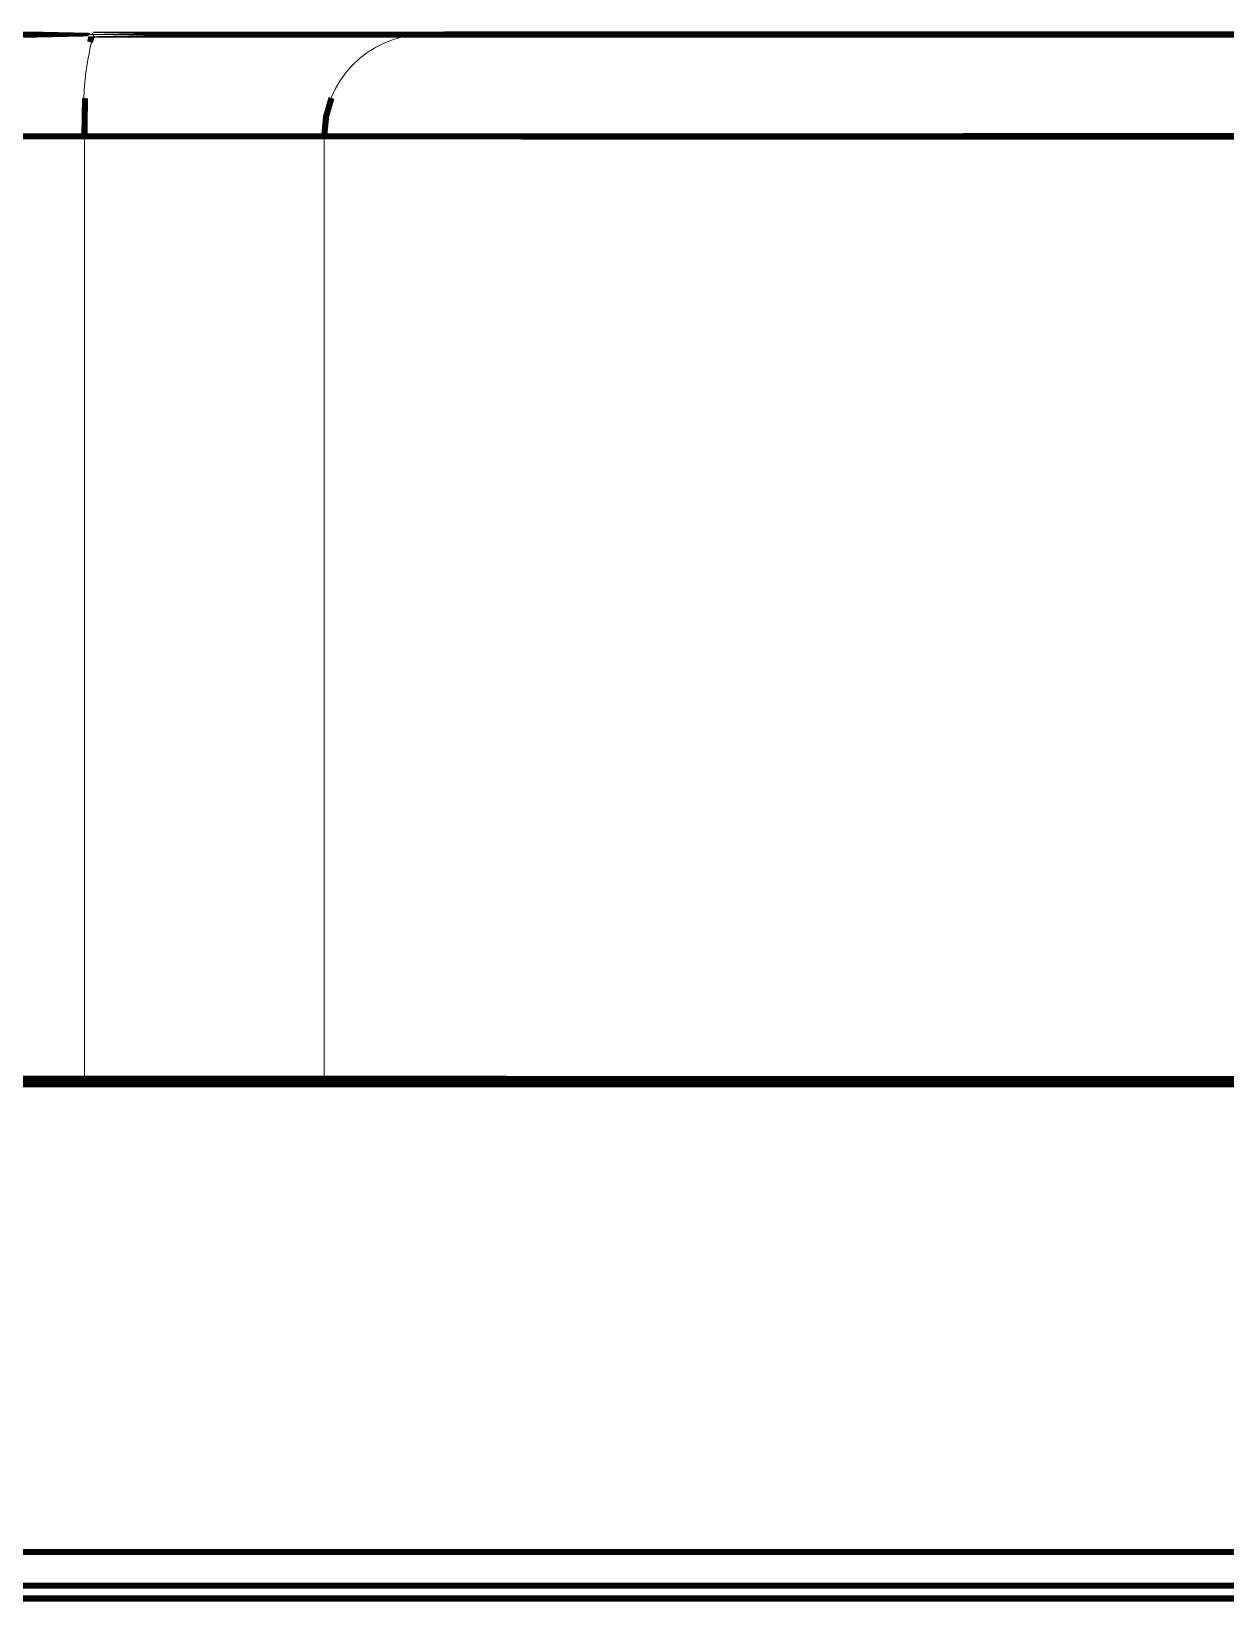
# Model space of a CAD drawing. Header units: millimetres. Extents: x -16985 to -606, y 2122 to 9380.
# Drawn here: x -12453.87 to -12418.68, y 7696.92 to 7743.21 of the extents above; entities that cross this region are included whole.
import ezdxf

# ---------------------------------------------------------------- set-up
doc = ezdxf.new("R2010")
doc.units = ezdxf.units.MM
doc.linetypes.add('K5LT_THIN', pattern=[0])

msp = doc.modelspace()

# ---------------------------------------------------------------- linework, layer by layer
at = {"color": 7, "linetype": 'K5LT_THIN', "lineweight": 18}
for p, q in [((-12453.865353161, 7743.1156723916), (-12453.8653156071, 7743.1160964453)), ((-12452.04091984758, 7743.115475182301), (-12453.86535317306, 7743.115672391557)), ((-12453.7106383365, 7743.1156029041), (-12453.865353161, 7743.1156723916)), ((-12453.8653156071, 7743.1160964453), (-12453.7105888335, 7743.1161643074)), ((-12453.86531553507, 7743.116096445336), (-12452.04084896248, 7743.116274488386)), ((-12453.316912053, 7743.1155419627), (-12453.7106383365, 7743.1156029041)), ((-12453.7105888335, 7743.1161643074), (-12453.3168521206, 7743.1162211126)), ((-12452.7352067474, 7743.1154974663), (-12453.316912053, 7743.1155419627)), ((-12453.3168521206, 7743.1162211126), (-12452.7351394182, 7743.116259498)), ((-12452.0409198497, 7743.1154751823), (-12452.7352067474, 7743.1154974663)), ((-12452.7351394182, 7743.116259498), (-12452.0408489442, 7743.1162744884)), ((-12450.3629052268, 7743.1154391405), (-12452.0409198497, 7743.1154751823)), ((-12452.0408489442, 7743.1162744884), (-12450.3628295099, 7743.1162929022)), ((-12448.7479414496, 7743.1153784906), (-12450.3629052268, 7743.1154391405)), ((-12450.3628295099, 7743.1162929022), (-12448.7478565756, 7743.1163365865)), ((-12447.2346472243, 7743.1152946828), (-12448.7479414496, 7743.1153784906)), ((-12448.7478565756, 7743.1163365865), (-12447.2345490301, 7743.1164044968)), ((-12445.8592099965, 7743.1151897213), (-12447.2346472243, 7743.1152946828)), ((-12447.2345490301, 7743.1164044968), (-12445.8590946264, 7743.1164950089)), ((-12444.6545206711, 7743.115066116), (-12445.8592099965, 7743.1151897213)), ((-12445.8590946264, 7743.1164950089), (-12444.6543845207, 7743.1166059586)), ((-12443.6493869699, 7743.1149268226), (-12444.6545206711, 7743.115066116)), ((-12444.6543845207, 7743.1166059586), (-12443.6492270106, 7743.1167346927)), ((-12442.8678447418, 7743.1147751721), (-12443.6493869699, 7743.1149268226)), ((-12443.6492270106, 7743.1167346927), (-12442.8676585016, 7743.1168781328)), ((-12442.3285828684, 7743.1146147909), (-12442.8678447418, 7743.1147751721)), ((-12442.8676585016, 7743.1168781328), (-12442.3283686709, 7743.1170328487)), ((-12440.2112847699, 7743.1139641598), (-12442.3285828684, 7743.1146147909)), ((-12442.3283686709, 7743.1170328487), (-12440.2109570558, 7743.1176612366)), ((-12437.2315789425, 7743.1133426619), (-12440.2112847699, 7743.1139641598)), ((-12440.2109570558, 7743.1176612366), (-12437.2311437486, 7743.1182514315)), ((-12433.4437278469, 7743.112761615), (-12437.2315789425, 7743.1133426619)), ((-12437.2311437486, 7743.1182514315), (-12433.4431929446, 7743.1187926856)), ((-12428.9167105231, 7743.1122316005), (-12433.4437278469, 7743.112761615)), ((-12433.4431929446, 7743.1187926856), (-12428.9160858349, 7743.1192751424)), ((-12423.732967027, 7743.1117622702), (-12428.9167105231, 7743.1122316005)), ((-12428.9160858349, 7743.1192751424), (-12423.7322639005, 7743.1196900159)), ((-12417.9868967046, 7743.1113621709), (-12423.732967027, 7743.1117622702)), ((-12423.7322639005, 7743.1196900159), (-12417.9861278936, 7743.1200297511)), ((-12452.3025347629, 7712.3298596321), (-12452.3023888409, 7740.1151847116)), ((-12452.3022662581, 7740.1165677341), (-12452.3022662654, 7740.11518471)), ((-12445.2388710321, 7740.1145589724), (-12445.2390169541, 7712.3292338929)), ((-12445.2386442464, 7740.1145588828), (-12445.2386442329, 7740.1171192689)), ((-12453.1920417708, 7712.3298799092), (-12454.0382520251, 7712.3299153416)), ((-12453.9383357208, 7712.3273722001), (-12450.4450778142, 7712.3267846912)), ((-12452.3025347529, 7712.3298596315), (-12453.1920417708, 7712.3298799092)), ((-12451.0821604519, 7712.3298334193), (-12452.3025347529, 7712.3298596315)), ((-12449.9076413173, 7712.3297893103), (-12451.0821604519, 7712.3298334193)), ((-12450.4450778142, 7712.3267846912), (-12446.3973825999, 7712.3262304491)), ((-12448.8070637749, 7712.3297283592), (-12449.9076413173, 7712.3297893103)), ((-12447.8067457955, 7712.3296520235), (-12448.8070637749, 7712.3297283592)), ((-12446.9306080493, 7712.3295621287), (-12447.8067457955, 7712.3296520235)), ((-12446.1996017811, 7712.3294608244), (-12446.9306080493, 7712.3295621287)), ((-12446.3973825999, 7712.3262304491), (-12441.8342313628, 7712.3257148114)), ((-12445.6312074017, 7712.3293505332), (-12446.1996017811, 7712.3294608244)), ((-12445.2390169921, 7712.3292338923), (-12445.6312074017, 7712.3293505332)), ((-12442.9971718705, 7712.3285449888), (-12445.2390169921, 7712.3292338923)), ((-12439.8421892849, 7712.3278869321), (-12442.9971718705, 7712.3285449888)), ((-12441.8342313628, 7712.3257148114), (-12436.7995697543, 7712.3252427441)), ((-12435.8315233073, 7712.327271706), (-12439.8421892849, 7712.3278869321)), ((-12436.7995697543, 7712.3252427441), (-12431.3418844767, 7712.3248187934)), ((-12431.0382108971, 7712.3267105142), (-12435.8315233073, 7712.327271706)), ((-12431.3418844767, 7712.3248187934), (-12425.5137358575, 7712.324447042)), ((-12425.5495413539, 7712.3262135762), (-12431.0382108971, 7712.3267105142)), ((-12419.4654667907, 7712.3257899417), (-12425.5495413539, 7712.3262135762)), ((-12425.5137358575, 7712.324447042), (-12419.3712522532, 7712.3241310704)), ((-12412.8967823143, 7712.3254473253), (-12419.4654667907, 7712.3257899417)), ((-12419.3712522532, 7712.3241310704), (-12412.9735890741, 7712.3238739213))]:
    msp.add_line(p, q, dxfattribs=at)
at = {"color": 7, "linetype": 'K5LT_THIN', "const_width": 0.18}
for points in [[(-12453.8653531731, 7743.1156723916), (-12453.8822429172, 7743.1157254723), (-12453.8943066303, 7743.1157785403), (-12453.9015433585, 7743.1158315914), (-12453.9039525295, 7743.1158846213), (-12453.9015339528, 7743.1159376258), (-12453.8942878196, 7743.1159906007), (-12453.8822147029, 7743.116043542), (-12453.8653155569, 7743.1160964453)], [(-12452.1392274369, 7742.8958230829), (-12452.0918462218, 7743.0586875363), (-12452.0408490195, 7743.1162744884)], [(-12452.0408490195, 7743.1162744884), (-12450.3628296084, 7743.1162929022), (-12448.7478566704, 7743.1163365865), (-12447.2345490848, 7743.1164044968), (-12445.8590946056, 7743.1164950089), (-12444.6543845025, 7743.1166059586), (-12443.6492270318, 7743.1167346927), (-12442.8676585437, 7743.1168781328), (-12442.3283687024, 7743.1170328487)], [(-12405.2346687639, 7743.1107974164), (-12409.2988935935, 7743.1109358036), (-12413.249601349, 7743.1111061382), (-12417.059520861, 7743.1113072444), (-12420.7023528012, 7743.1115377341), (-12424.1529512226, 7743.1117960162), (-12427.387497139, 7743.1120803077), (-12430.3836629435, 7743.1123886464), (-12433.1207665328, 7743.1127189037), (-12435.5799140732, 7743.1130687999), (-12437.7441304217, 7743.1134359198), (-12439.5984763029, 7743.1138177292), (-12441.1301514331, 7743.1142115925), (-12442.3285828798, 7743.1146147909)], [(-12442.3283687025, 7743.1170328487), (-12441.1298668154, 7743.117423457), (-12439.5981232115, 7743.1178012293), (-12437.7437112975, 7743.1181635581), (-12435.5794318128, 7743.1185079421), (-12433.1202244683, 7743.1188320041), (-12430.3830648198, 7743.1191335073), (-12427.3868470877, 7743.1194103703), (-12424.1522537335, 7743.119660682), (-12420.7016126913, 7743.1198827145), (-12417.167285527, 7743.1200697732)], [(-12452.3022662579, 7740.1165677341), (-12452.297240428, 7740.701833063), (-12452.2831507333, 7741.2425044332)], [(-12445.0251964189, 7741.2448233458), (-12445.1827213104, 7740.7023885719), (-12445.2386442096, 7740.1171192689)], [(-12452.3023888408, 7740.1151847116), (-12453.1918959027, 7740.1152049893), (-12454.0381060758, 7740.1152404217), (-12454.8133733133, 7740.1152898511), (-12455.4923693044, 7740.1153516626), (-12456.0529109611, 7740.1154238369), (-12456.4766851487, 7740.115504016), (-12456.7498469841, 7740.1155895805), (-12456.8634721537, 7740.1156777347)], [(-12456.8634326894, 7740.1161226265), (-12456.7497921463, 7740.1162095871), (-12456.4766155, 7740.1162922818), (-12456.0528275501, 7740.116368009), (-12455.4922736328, 7740.1164342946), (-12454.8132672877, 7740.1164889732), (-12454.0379919467, 7740.1165302582), (-12453.1917761916, 7740.1165568009), (-12452.3022662581, 7740.1165677341)], [(-12452.3023888406, 7740.1151847116), (-12451.082014528, 7740.1151584994), (-12449.9074954191, 7740.1151143904), (-12448.8069178158, 7740.1150534393), (-12447.8065998548, 7740.1149771036), (-12446.9304621618, 7740.1148872088), (-12446.1994558372, 7740.1147859045), (-12445.6310614514, 7740.1146756133), (-12445.2388710321, 7740.1145589724)], [(-12452.3023888409, 7740.1151847116), (-12451.0820145283, 7740.1151584994), (-12449.9074954195, 7740.1151143904), (-12448.8069178162, 7740.1150534393), (-12447.8065998552, 7740.1149771036), (-12446.9304621622, 7740.1148872088), (-12446.1994558375, 7740.1147859045), (-12445.6310614516, 7740.1146756133), (-12445.2388710321, 7740.1145589724)], [(-12405.9629619683, 7740.1105170464), (-12410.2662588468, 7740.110663574), (-12414.4493611763, 7740.1108439283), (-12418.4833936009, 7740.1110568644), (-12422.3405097729, 7740.1113009123), (-12425.9940845723, 7740.1115743874), (-12429.4188978957, 7740.111875402), (-12432.5913087476, 7740.1122018782), (-12435.4894184306, 7740.1125515624), (-12438.0932217088, 7740.1129220408), (-12440.3847449015, 7740.113310756), (-12442.3481699523, 7740.1137150247), (-12443.9699436197, 7740.1141320565), (-12445.2388710323, 7740.1145589724)], [(-12445.2386442329, 7740.1171192689), (-12443.9696422354, 7740.1175328541), (-12442.3477960673, 7740.1179328484), (-12440.3843011004, 7740.1183164906), (-12438.0927110587, 7740.1186811324), (-12435.4888444597, 7740.119024257), (-12432.5906754213, 7740.1193434956), (-12429.4182095887, 7740.1196366446), (-12425.9933460386, 7740.1199016806), (-12422.3397261131, 7740.1201367738), (-12418.4825702265, 7740.1203403017), (-12414.448503773, 7740.1205108591), (-12410.2653733347, 7740.1206472689), (-12405.9620544613, 7740.1207485893)], [(-12405.962054462, 7740.1207485893), (-12410.2653733353, 7740.1206472689), (-12414.4485037734, 7740.1205108591), (-12418.4825702268, 7740.1203403017), (-12422.3397261132, 7740.1201367738), (-12425.9933460385, 7740.1199016806), (-12429.4182095884, 7740.1196366446), (-12432.5906754209, 7740.1193434956), (-12435.4888444591, 7740.119024257), (-12438.0927110579, 7740.1186811325), (-12440.3843010994, 7740.1183164906), (-12442.3477960663, 7740.1179328484), (-12443.9696422341, 7740.1175328541), (-12445.2386442325, 7740.1171192689)], [(-12456.8636180756, 7712.3303526552), (-12456.749992906, 7712.3302645009), (-12456.4768310707, 7712.3301789365), (-12456.0530568831, 7712.3300987574), (-12455.4925152264, 7712.3300265831), (-12454.8135192352, 7712.3299647716), (-12454.0382519977, 7712.3299153422), (-12453.1920418247, 7712.3298799098), (-12452.3025347628, 7712.3298596321)], [(-12392.8743618073, 7712.3234772047), (-12397.8138662714, 7712.3235203741), (-12402.7282001528, 7712.32359778), (-12407.5923211326, 7712.3237090279), (-12412.3814427653, 7712.3238535511), (-12417.0711607848, 7712.324030613), (-12421.6375774629, 7712.3242393114), (-12426.0574233872, 7712.3244785827), (-12430.3081760357, 7712.3247472078), (-12434.3681745475, 7712.3250438177), (-12438.2167301006, 7712.3253669011), (-12441.8342313383, 7712.3257148114), (-12445.2022443033, 7712.326085776), (-12448.3036063737, 7712.3264779044), (-12451.1225137192, 7712.3268891984), (-12453.6446018342, 7712.3273175622), (-12455.8570187356, 7712.3277608129)], [(-12445.2390169541, 7712.3292338929), (-12445.6312073736, 7712.3293505338), (-12446.1996017595, 7712.329460825), (-12446.9306080842, 7712.3295621293), (-12447.8067457772, 7712.3296520241), (-12448.8070637382, 7712.3297283597), (-12449.9076413415, 7712.3297893109), (-12451.0821604503, 7712.3298334199), (-12452.3025347629, 7712.3298596321)], [(-12445.2390169543, 7712.3292338929), (-12443.9700895416, 7712.3288069769), (-12442.3483158743, 7712.3283899452), (-12440.3848908234, 7712.3279856764), (-12438.0933676308, 7712.3275969613), (-12435.4895643525, 7712.3272264829), (-12432.5914546695, 7712.3268767987), (-12429.4190438176, 7712.3265503225), (-12425.9942304942, 7712.3262493079), (-12422.3406556949, 7712.3259758327), (-12418.4835395229, 7712.3257317848), (-12414.4495070982, 7712.3255188488), (-12410.2664047687, 7712.3253384945), (-12405.9631078902, 7712.3251919669)], [(-12392.8743626388, 7712.1650275195), (-12397.9929718135, 7712.1650722542), (-12403.085497729, 7712.1651524668), (-12408.1259900406, 7712.1652677485), (-12413.0887635549, 7712.1654175121), (-12417.9485291155, 7712.1656009942), (-12422.6805224712, 7712.1658172599), (-12427.2606304685, 7712.1660652071), (-12431.6655139269, 7712.1663435724), (-12435.8727265699, 7712.1666509373), (-12439.8608294064, 7712.1669857356), (-12443.6094999783, 7712.1673462611), (-12447.0996359199, 7712.1677306767), (-12450.3134522982, 7712.1681370235), (-12453.2345722418, 7712.1685632309), (-12455.8481103929, 7712.169007127), (-12458.1407487603, 7712.1694664498), (-12460.1008045843, 7712.1699388588), (-12461.7182898697, 7712.1704219466), (-12462.9849622823, 7712.1709132515), (-12463.8943671498, 7712.1714102699), (-12464.4418703535, 7712.1719104692), (-12464.6246819425, 7712.1724113005)], [(-12464.6246819425, 7712.1724113005), (-12464.4418703535, 7712.1719104692), (-12463.8943671498, 7712.1714102699), (-12462.9849622823, 7712.1709132515), (-12461.7182898697, 7712.1704219466), (-12460.1008045843, 7712.1699388588), (-12458.1407487603, 7712.1694664498), (-12455.8481103929, 7712.169007127), (-12453.2345722418, 7712.1685632309), (-12450.3134522982, 7712.1681370235), (-12447.0996359199, 7712.1677306767), (-12443.6094999783, 7712.1673462611), (-12439.8608294064, 7712.1669857356), (-12435.8727265699, 7712.1666509373), (-12431.6655139269, 7712.1663435724), (-12427.2606304685, 7712.1660652071), (-12422.6805224712, 7712.1658172599), (-12417.9485291155, 7712.1656009942), (-12413.0887635549, 7712.1654175121), (-12408.1259900406, 7712.1652677485), (-12403.085497729, 7712.1651524668), (-12397.9929718135, 7712.1650722542), (-12392.8743626388, 7712.1650275195)], [(-12392.8744350157, 7698.3782751055), (-12401.4689437968, 7698.3783402214), (-12410.0439832511, 7698.3784451488), (-12418.5801281563, 7698.37858965), (-12427.0580413985, 7698.3787733978), (-12435.4585177777, 7698.3789959758), (-12443.7625275128, 7698.3792568798), (-12451.951259351, 7698.3795555189), (-12460.006163181, 7698.3798912164), (-12467.9089920547, 7698.380263212), (-12475.641843523, 7698.380670663), (-12483.1872001899, 7698.3811126462)], [(-12455.485731048, 7698.379697576), (-12447.930138655, 7698.379403627), (-12440.2667721365, 7698.3791419988), (-12432.5106328926, 7698.3789132038), (-12424.6769039299, 7698.3787176897), (-12416.7809201407, 7698.3785558393), (-12408.8381382842, 7698.3784279695), (-12400.8641067288, 7698.3783343304), (-12392.8744350157, 7698.3782751055)], [(-12482.1883728314, 7697.3888635544), (-12474.8374894721, 7697.3884406481), (-12467.3136316056, 7697.3880502085), (-12459.632677553, 7697.3876930595), (-12451.8108371705, 7697.3873699548), (-12443.8646176401, 7697.3870815764), (-12435.8107886334, 7697.3868285328), (-12427.6663469205, 7697.386611358), (-12419.4484805, 7697.3864305104), (-12411.1745323261, 7697.3862863717), (-12402.8619637073, 7697.386179246), (-12394.528317457, 7697.3861093593)], [(-12394.5283174241, 7697.3861093597), (-12402.8619636772, 7697.3861792464), (-12411.1745322987, 7697.3862863721), (-12419.4484804755, 7697.3864305108), (-12427.6663468987, 7697.3866113584), (-12435.8107886145, 7697.3868285332), (-12443.864617624, 7697.3870815768), (-12451.810837157, 7697.3873699552), (-12459.6326775423, 7697.3876930599), (-12467.3136315975, 7697.3880502089), (-12474.8374894665, 7697.3884406485), (-12482.1883728282, 7697.3888635548)], [(-12394.7291248727, 7697.0072054178), (-12403.0260156798, 7697.0072758121), (-12411.3016698146, 7697.0073831164), (-12419.5387749508, 7697.0075271063), (-12427.7200994047, 7697.0077074807), (-12435.8285281838, 7697.0079238621), (-12443.8470987902, 7697.0081757979), (-12451.7590367054, 7697.0084627611), (-12459.5477904825, 7697.0087841513), (-12467.1970663703, 7697.0091392963), (-12474.6908623999, 7697.009527453), (-12482.0135018596, 7697.0099478095)], [(-12482.0135015868, 7697.009947809), (-12474.6908621569, 7697.0095274525), (-12467.1970661593, 7697.0091392958), (-12459.5477903055, 7697.0087841509), (-12451.7590365642, 7697.0084627607), (-12443.8470986862, 7697.0081757975), (-12435.8285281184, 7697.0079238617), (-12427.7200993789, 7697.0077074803), (-12419.5387749653, 7697.0075271059), (-12411.30166987, 7697.007383116), (-12403.0260157764, 7697.0072758116), (-12394.7291250104, 7697.0072054174)]]:
    msp.add_lwpolyline(points, dxfattribs=at)
at = {"color": 7, "linetype": 'K5LT_THIN', "lineweight": 18}
for centre, radius, start, end in [((-12443.4974579752, 7740.8593920095), 8.836325709640146, 165.2075028723014, 184.8312510689012), ((-12442.282958211, 7740.1587241368), 2.956242745059039, 90.88429939210911, 180.8560094279979)]:
    msp.add_arc(centre, radius, start, end, dxfattribs=at)
for points, knots in [([(-12442.32858286084, 7743.114614790941), (-12442.5791796003, 7743.114692464482), (-12443.0920215067, 7743.11485142204), (-12444.54423936032, 7743.115067622387), (-12446.56351399051, 7743.115261542279), (-12449.11387182078, 7743.115412457911), (-12451.08096141829, 7743.115454611128), (-12452.04091984758, 7743.115475182301)], [0, 0, 0, 0, 0.1805866556410475, 0.3695674770135575, 0.5621658072949457, 0.7863327504519437, 1, 1, 1, 1]), ([(-12456.86347215433, 7740.115677734754), (-12456.76468224666, 7740.115613385095), (-12456.56036536645, 7740.115480297395), (-12455.34835505894, 7740.115322332416), (-12453.8507817868, 7740.115219810838), (-12452.80704793211, 7740.115196151308), (-12452.30238884063, 7740.115184711613)], [0, 0, 0, 0, 0.2717559958679394, 0.562044631467326, 0.7882428002113496, 1, 1, 1, 1]), ([(-12452.302266258, 7740.116567734119), (-12452.94911255283, 7740.116558224015), (-12454.2875635841, 7740.11653854576), (-12455.77537575503, 7740.116420455816), (-12456.66725131014, 7740.116274165382), (-12456.79947657577, 7740.116172028932), (-12456.86343268947, 7740.116122626494)], [0, 0, 0, 0, 0.2714223039296002, 0.5616256373549771, 0.7879624560060823, 1, 1, 1, 1]), ([(-12445.23887103227, 7740.114558972442), (-12444.48916197067, 7740.114307586042), (-12442.96724898316, 7740.113797270446), (-12439.22713219694, 7740.113068433743), (-12434.42184103009, 7740.112382694822), (-12428.98473336954, 7740.111812043303), (-12423.33668304274, 7740.111355319933), (-12417.77419238668, 7740.111003421449), (-12411.97821834969, 7740.110716565946), (-12407.9512343842, 7740.110582995268), (-12405.96296196789, 7740.110517046435)], [0, 0, 0, 0, 0.1357432551891876, 0.2755594584849068, 0.4179868909048081, 0.5613881355194448, 0.6736746392652887, 0.7846966106023575, 0.893696673752205, 1, 1, 1, 1])]:
    msp.add_open_spline(points, degree=3, knots=knots, dxfattribs=at)

doc.saveas('drawing.dxf')
